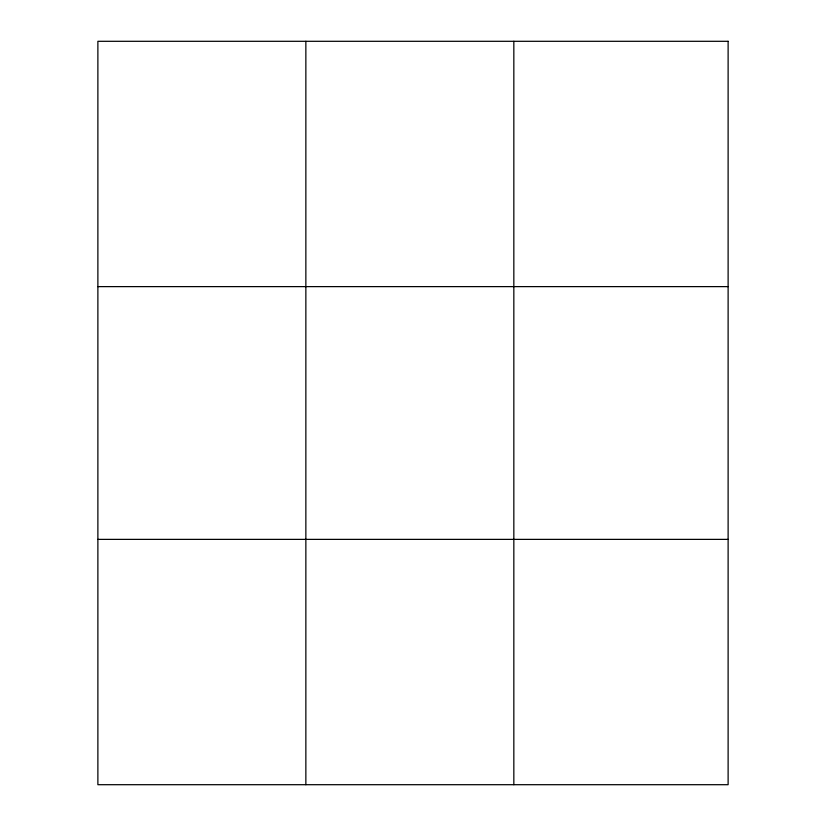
<?xml version="1.0" encoding="UTF-8"?>
<svg xmlns="http://www.w3.org/2000/svg" width="826" height="826" viewBox="0 0 826 826"><rect width="100%" height="100%" fill="white"/><g stroke="black" fill="none" stroke-linecap="round" stroke-linejoin="round"><path stroke-width="1.24" d="M305.857 784.7L305.857 41.3M513.834 784.7L513.834 41.3M97.881 286.622L728.119 286.622M97.881 539.378L728.119 539.378M728.119 41.3L728.119 784.7L97.881 784.7L97.881 41.3L728.119 41.3"/></g></svg>
